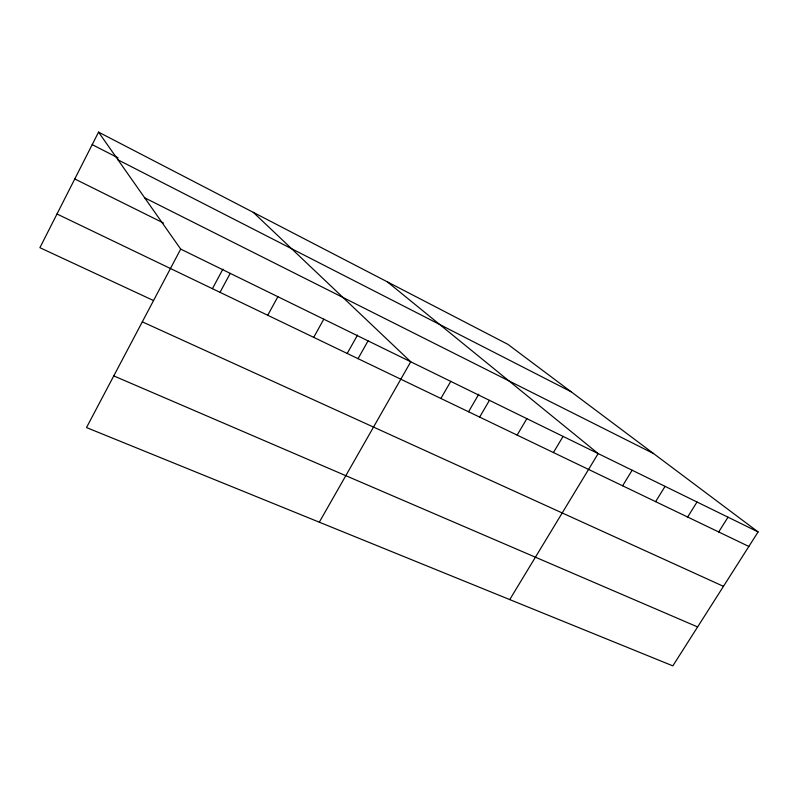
<?xml version="1.0" encoding="UTF-8"?>
<svg xmlns="http://www.w3.org/2000/svg" width="798" height="798" viewBox="0 0 798 798"><rect width="100%" height="100%" fill="white"/><g stroke="black" fill="none" stroke-linecap="round" stroke-linejoin="round"><path stroke-width="1.2" d="M98.543 132.129L180.697 249.106L86.503 427.568L672.834 665.871L758.1 531.927L507.857 344.327L98.543 132.129L39.9 247.689L153.505 300.537M212.428 288.686L222.911 269.116M220.009 292.377L230.213 273.365M267.729 315.3L277.874 296.706M313.704 337.394L323.789 319.19M347.22 353.444L357.514 335.08M358.033 358.691L368.048 340.876M319.3 522.181L410.741 361.783L253.305 212.358M440.875 398.491L450.75 381.384M468.566 411.748L478.77 394.232M479.628 417.105L489.443 400.337M517.124 435.119L526.86 418.661M553.413 452.556L563.079 436.406M509.742 599.587L598.161 453.583L387.329 281.844M622.61 485.802L632.136 470.231M655.617 501.653L665.073 486.361M687.637 517.034L697.023 502.012M718.699 531.967L728.015 517.194M113.775 375.908L697.612 626.939M142.303 321.853L723.457 586.34M56.997 214.004L748.853 546.45M180.697 249.106L758.1 531.927M74.773 178.961L163.41 222.981M144.677 197.814L653.622 453.603M92.209 144.618L118.184 157.934M118.024 159.859L571.139 391.768"/></g></svg>
